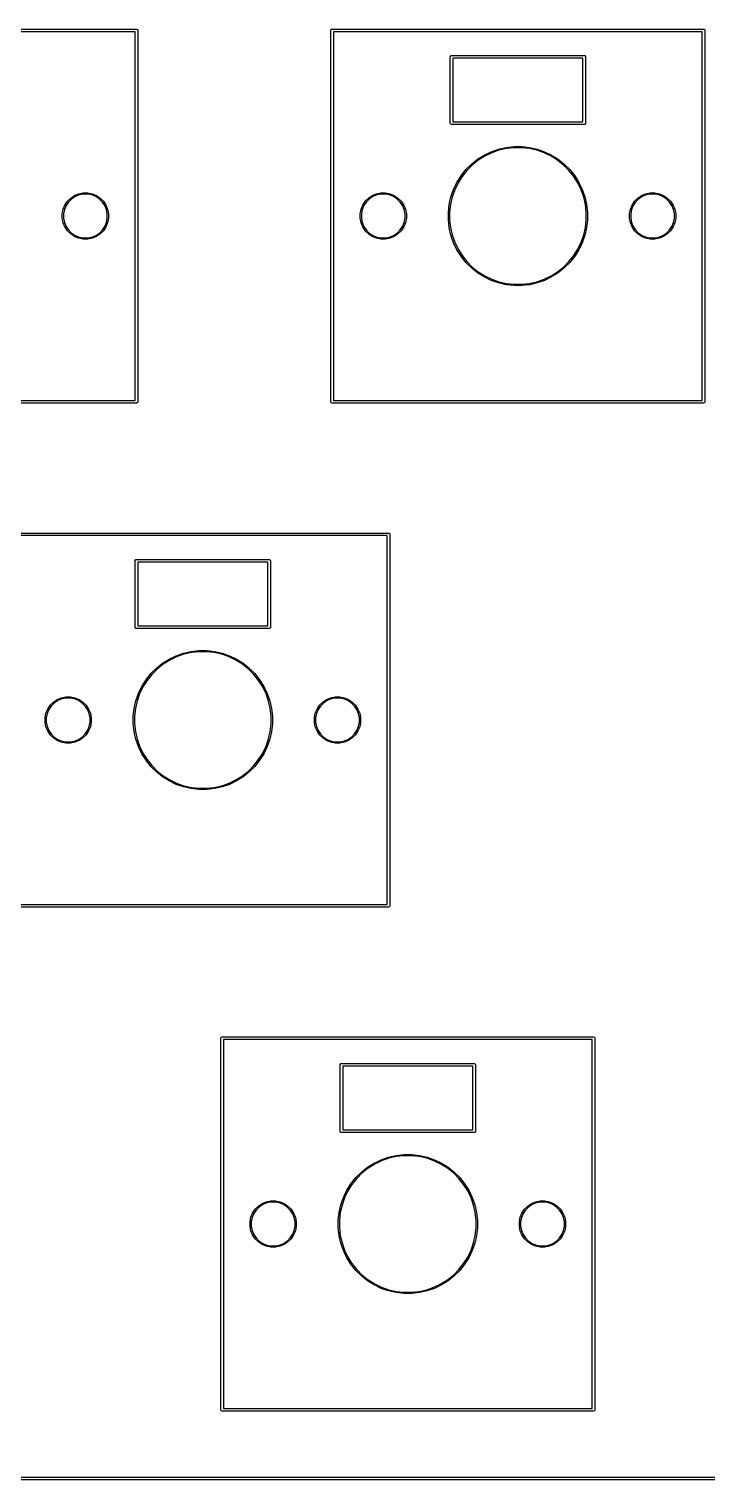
# Model space of a CAD drawing. Extents: x -11 to 295, y -114 to 10.
# Drawn here: x 226.2 to 251.8, y -85.6 to -30.9 of the extents above; entities that cross this region are included whole.
import ezdxf

# ---------------------------------------------------------------- set-up
doc = ezdxf.new("R2010")
doc.units = 0
doc.layers.add('BLACK', color=7, linetype='CONTINUOUS')

msp = doc.modelspace()

# ---------------------------------------------------------------- linework, layer by layer
at = {"layer": 'BLACK', "linetype": 'CONTINUOUS'}
for p, q in [((216.25, -30.95), (230.25, -30.95)), ((230.2, -31.05), (216.3, -31.05)), ((230.2, -44.95), (230.2, -31.05)), ((230.25, -30.95), (230.269134, -30.953806)), ((230.269134, -30.953806), (230.296194, -30.980866)), ((230.296194, -30.980866), (230.3, -31)), ((230.3, -31), (230.3, -45)), ((237.575, -31), (237.578806, -30.980866)), ((237.575, -45), (237.575, -31)), ((237.578806, -30.980866), (237.605866, -30.953806)), ((237.605866, -30.953806), (237.625, -30.95)), ((237.625, -30.95), (251.625, -30.95)), ((237.675, -31.05), (237.675, -44.95)), ((251.575, -31.05), (237.675, -31.05)), ((251.575, -44.95), (251.575, -31.05)), ((251.625, -30.95), (251.644134, -30.953806)), ((251.644134, -30.953806), (251.671194, -30.980866)), ((251.671194, -30.980866), (251.675, -31)), ((251.675, -31), (251.675, -45)), ((242.075, -32), (242.078806, -31.980866)), ((242.075, -34.5), (242.075, -32)), ((242.078806, -31.980866), (242.105866, -31.953806)), ((242.105866, -31.953806), (242.125, -31.95)), ((242.125, -31.95), (247.125, -31.95)), ((242.175, -32.05), (242.175, -34.45)), ((247.075, -32.05), (242.175, -32.05)), ((247.075, -34.45), (247.075, -32.05)), ((247.125, -31.95), (247.144134, -31.953806)), ((247.144134, -31.953806), (247.171194, -31.980866)), ((247.171194, -31.980866), (247.175, -32)), ((247.175, -32), (247.175, -34.5)), ((242.175, -34.45), (247.075, -34.45)), ((242.078806, -34.519134), (242.075, -34.5)), ((242.105866, -34.546194), (242.078806, -34.519134)), ((242.125, -34.55), (242.105866, -34.546194)), ((247.125, -34.55), (242.125, -34.55)), ((247.144134, -34.546194), (247.125, -34.55)), ((247.171194, -34.519134), (247.144134, -34.546194)), ((247.175, -34.5), (247.171194, -34.519134)), ((243.620456, -35.574816), (243.898307, -35.477592)), ((243.911025, -35.521739), (243.638038, -35.617262)), ((243.898307, -35.477592), (244.185296, -35.412089)), ((244.192992, -35.457382), (243.911025, -35.521739)), ((244.185296, -35.412089), (244.477815, -35.37913)), ((244.480391, -35.425), (244.192992, -35.457382)), ((244.477815, -35.37913), (244.772185, -35.37913)), ((244.769609, -35.425), (244.480391, -35.425)), ((245.057008, -35.457382), (244.769609, -35.425)), ((244.772185, -35.37913), (245.064704, -35.412089)), ((245.338975, -35.521739), (245.057008, -35.457382)), ((245.064704, -35.412089), (245.351693, -35.477592)), ((245.611962, -35.617262), (245.338975, -35.521739)), ((245.351693, -35.477592), (245.629544, -35.574816)), ((242.667689, -36.25084), (242.87584, -36.042689)), ((242.906454, -36.076946), (242.701946, -36.281454)), ((242.87584, -36.042689), (243.105988, -35.859153)), ((243.132574, -35.896622), (242.906454, -36.076946)), ((243.105988, -35.859153), (243.355238, -35.702539)), ((243.377461, -35.742749), (243.132574, -35.896622)), ((243.355238, -35.702539), (243.620456, -35.574816)), ((243.638038, -35.617262), (243.377461, -35.742749)), ((245.872539, -35.742749), (245.611962, -35.617262)), ((245.629544, -35.574816), (245.894762, -35.702539)), ((246.117426, -35.896622), (245.872539, -35.742749)), ((245.894762, -35.702539), (246.144012, -35.859153)), ((246.343546, -36.076946), (246.117426, -35.896622)), ((246.144012, -35.859153), (246.37416, -36.042689)), ((246.548054, -36.281454), (246.343546, -36.076946)), ((246.37416, -36.042689), (246.582311, -36.25084)), ((242.327539, -36.730238), (242.484153, -36.480988)), ((242.521622, -36.507574), (242.367749, -36.752461)), ((242.484153, -36.480988), (242.667689, -36.25084)), ((242.701946, -36.281454), (242.521622, -36.507574)), ((246.728378, -36.507574), (246.548054, -36.281454)), ((246.582311, -36.25084), (246.765847, -36.480988)), ((246.882251, -36.752461), (246.728378, -36.507574)), ((246.765847, -36.480988), (246.922461, -36.730238)), ((227.912528, -37.228319), (228.071001, -37.162677)), ((228.071001, -37.162677), (228.239235, -37.129213)), ((228.243745, -37.175), (228.084356, -37.206704)), ((228.239235, -37.129213), (228.410765, -37.129213)), ((228.406255, -37.175), (228.243745, -37.175)), ((228.565644, -37.206704), (228.406255, -37.175)), ((228.410765, -37.129213), (228.578999, -37.162677)), ((228.578999, -37.162677), (228.737472, -37.228319)), ((239.137528, -37.228319), (239.296001, -37.162677)), ((239.296001, -37.162677), (239.464235, -37.129213)), ((239.468745, -37.175), (239.309356, -37.206704)), ((239.464235, -37.129213), (239.635765, -37.129213)), ((239.631255, -37.175), (239.468745, -37.175)), ((239.790644, -37.206704), (239.631255, -37.175)), ((239.635765, -37.129213), (239.803999, -37.162677)), ((239.803999, -37.162677), (239.962472, -37.228319)), ((242.102592, -37.273307), (242.199816, -36.995456)), ((242.242262, -37.013038), (242.146739, -37.286025)), ((242.199816, -36.995456), (242.327539, -36.730238)), ((242.367749, -36.752461), (242.242262, -37.013038)), ((247.007738, -37.013038), (246.882251, -36.752461)), ((246.922461, -36.730238), (247.050184, -36.995456)), ((247.103261, -37.286025), (247.007738, -37.013038)), ((247.050184, -36.995456), (247.147408, -37.273307)), ((249.287528, -37.228319), (249.446001, -37.162677)), ((249.446001, -37.162677), (249.614235, -37.129213)), ((249.618745, -37.175), (249.459356, -37.206704)), ((249.614235, -37.129213), (249.785765, -37.129213)), ((249.781255, -37.175), (249.618745, -37.175)), ((249.940644, -37.206704), (249.781255, -37.175)), ((249.785765, -37.129213), (249.953999, -37.162677)), ((249.953999, -37.162677), (250.112472, -37.228319)), ((227.487677, -37.746001), (227.553319, -37.587528)), ((227.593894, -37.609216), (227.531704, -37.759356)), ((227.553319, -37.587528), (227.648616, -37.444906)), ((227.684181, -37.474093), (227.593894, -37.609216)), ((227.648616, -37.444906), (227.769906, -37.323616)), ((227.799093, -37.359181), (227.684181, -37.474093)), ((227.769906, -37.323616), (227.912528, -37.228319)), ((227.934216, -37.268894), (227.799093, -37.359181)), ((228.084356, -37.206704), (227.934216, -37.268894)), ((228.715784, -37.268894), (228.565644, -37.206704)), ((228.850907, -37.359181), (228.715784, -37.268894)), ((228.737472, -37.228319), (228.880094, -37.323616)), ((228.965819, -37.474093), (228.850907, -37.359181)), ((228.880094, -37.323616), (229.001384, -37.444906)), ((229.056106, -37.609216), (228.965819, -37.474093)), ((229.001384, -37.444906), (229.096681, -37.587528)), ((229.118296, -37.759356), (229.056106, -37.609216)), ((229.096681, -37.587528), (229.162323, -37.746001)), ((238.712677, -37.746001), (238.778319, -37.587528)), ((238.818894, -37.609216), (238.756704, -37.759356)), ((238.778319, -37.587528), (238.873616, -37.444906)), ((238.909181, -37.474093), (238.818894, -37.609216)), ((238.873616, -37.444906), (238.994906, -37.323616)), ((239.024093, -37.359181), (238.909181, -37.474093)), ((238.994906, -37.323616), (239.137528, -37.228319)), ((239.159216, -37.268894), (239.024093, -37.359181)), ((239.309356, -37.206704), (239.159216, -37.268894)), ((239.940784, -37.268894), (239.790644, -37.206704)), ((240.075907, -37.359181), (239.940784, -37.268894)), ((239.962472, -37.228319), (240.105094, -37.323616)), ((240.190819, -37.474093), (240.075907, -37.359181)), ((240.105094, -37.323616), (240.226384, -37.444906)), ((240.281106, -37.609216), (240.190819, -37.474093)), ((240.226384, -37.444906), (240.321681, -37.587528)), ((240.343296, -37.759356), (240.281106, -37.609216)), ((240.321681, -37.587528), (240.387323, -37.746001)), ((242.00413, -37.852815), (242.037089, -37.560296)), ((242.037089, -37.560296), (242.102592, -37.273307)), ((242.082382, -37.567992), (242.05, -37.855391)), ((242.146739, -37.286025), (242.082382, -37.567992)), ((247.167618, -37.567992), (247.103261, -37.286025)), ((247.147408, -37.273307), (247.212911, -37.560296)), ((247.2, -37.855391), (247.167618, -37.567992)), ((247.212911, -37.560296), (247.24587, -37.852815)), ((248.862677, -37.746001), (248.928319, -37.587528)), ((248.968894, -37.609216), (248.906704, -37.759356)), ((248.928319, -37.587528), (249.023616, -37.444906)), ((249.059181, -37.474093), (248.968894, -37.609216)), ((249.023616, -37.444906), (249.144906, -37.323616)), ((249.174093, -37.359181), (249.059181, -37.474093)), ((249.144906, -37.323616), (249.287528, -37.228319)), ((249.309216, -37.268894), (249.174093, -37.359181)), ((249.459356, -37.206704), (249.309216, -37.268894)), ((250.090784, -37.268894), (249.940644, -37.206704)), ((250.225907, -37.359181), (250.090784, -37.268894)), ((250.112472, -37.228319), (250.255094, -37.323616)), ((250.340819, -37.474093), (250.225907, -37.359181)), ((250.255094, -37.323616), (250.376384, -37.444906)), ((250.431106, -37.609216), (250.340819, -37.474093)), ((250.376384, -37.444906), (250.471681, -37.587528)), ((250.493296, -37.759356), (250.431106, -37.609216)), ((250.471681, -37.587528), (250.537323, -37.746001)), ((227.454213, -37.914235), (227.487677, -37.746001)), ((227.454213, -37.918745), (227.454213, -37.914235)), ((227.454213, -38.085765), (227.454213, -37.918745)), ((227.487677, -38.253999), (227.454213, -38.085765)), ((227.553319, -38.412472), (227.487677, -38.253999)), ((227.531704, -37.759356), (227.5, -37.918745)), ((227.5, -37.918745), (227.5, -38.081255)), ((227.5, -38.081255), (227.531704, -38.240644)), ((227.531704, -38.240644), (227.593894, -38.390784)), ((229.056106, -38.390784), (229.118296, -38.240644)), ((229.162323, -38.253999), (229.096681, -38.412472)), ((229.15, -37.918745), (229.118296, -37.759356)), ((229.118296, -38.240644), (229.15, -38.081255)), ((229.15, -38.081255), (229.15, -37.918745)), ((229.162323, -37.746001), (229.195787, -37.914235)), ((229.195787, -38.085765), (229.162323, -38.253999)), ((229.195787, -37.914235), (229.195787, -38.085765)), ((238.679213, -37.914235), (238.712677, -37.746001)), ((238.679213, -37.918745), (238.679213, -37.914235)), ((238.679213, -38.085765), (238.679213, -37.918745)), ((238.712677, -38.253999), (238.679213, -38.085765)), ((238.778319, -38.412472), (238.712677, -38.253999)), ((238.756704, -37.759356), (238.725, -37.918745)), ((238.725, -37.918745), (238.725, -38.081255)), ((238.725, -38.081255), (238.756704, -38.240644)), ((238.756704, -38.240644), (238.818894, -38.390784)), ((240.281106, -38.390784), (240.343296, -38.240644)), ((240.387323, -38.253999), (240.321681, -38.412472)), ((240.375, -37.918745), (240.343296, -37.759356)), ((240.343296, -38.240644), (240.375, -38.081255)), ((240.375, -38.081255), (240.375, -37.918745)), ((240.387323, -37.746001), (240.420787, -37.914235)), ((240.420787, -38.085765), (240.387323, -38.253999)), ((240.420787, -37.914235), (240.420787, -38.085765)), ((242.00413, -37.855391), (242.00413, -37.852815)), ((242.00413, -38.147185), (242.00413, -37.855391)), ((242.037089, -38.439704), (242.00413, -38.147185)), ((242.05, -37.855391), (242.05, -38.144609)), ((242.05, -38.144609), (242.082382, -38.432008)), ((247.167618, -38.432008), (247.2, -38.144609)), ((247.2, -38.144609), (247.2, -37.855391)), ((247.24587, -38.147185), (247.212911, -38.439704)), ((247.24587, -37.852815), (247.24587, -38.147185)), ((248.829213, -37.914235), (248.862677, -37.746001)), ((248.829213, -37.918745), (248.829213, -37.914235)), ((248.829213, -38.085765), (248.829213, -37.918745)), ((248.862677, -38.253999), (248.829213, -38.085765)), ((248.928319, -38.412472), (248.862677, -38.253999)), ((248.906704, -37.759356), (248.875, -37.918745)), ((248.875, -37.918745), (248.875, -38.081255)), ((248.875, -38.081255), (248.906704, -38.240644)), ((248.906704, -38.240644), (248.968894, -38.390784)), ((250.431106, -38.390784), (250.493296, -38.240644)), ((250.537323, -38.253999), (250.471681, -38.412472)), ((250.525, -37.918745), (250.493296, -37.759356)), ((250.493296, -38.240644), (250.525, -38.081255)), ((250.525, -38.081255), (250.525, -37.918745)), ((250.537323, -37.746001), (250.570787, -37.914235)), ((250.570787, -38.085765), (250.537323, -38.253999)), ((250.570787, -37.914235), (250.570787, -38.085765)), ((227.648616, -38.555094), (227.553319, -38.412472)), ((227.593894, -38.390784), (227.684181, -38.525907)), ((227.769906, -38.676384), (227.648616, -38.555094)), ((227.684181, -38.525907), (227.799093, -38.640819)), ((227.912528, -38.771681), (227.769906, -38.676384)), ((227.799093, -38.640819), (227.934216, -38.731106)), ((228.071001, -38.837323), (227.912528, -38.771681)), ((227.934216, -38.731106), (228.084356, -38.793296)), ((228.084356, -38.793296), (228.243745, -38.825)), ((228.243745, -38.825), (228.406255, -38.825)), ((228.406255, -38.825), (228.565644, -38.793296)), ((228.565644, -38.793296), (228.715784, -38.731106)), ((228.737472, -38.771681), (228.578999, -38.837323)), ((228.715784, -38.731106), (228.850907, -38.640819)), ((228.880094, -38.676384), (228.737472, -38.771681)), ((228.850907, -38.640819), (228.965819, -38.525907)), ((229.001384, -38.555094), (228.880094, -38.676384)), ((228.965819, -38.525907), (229.056106, -38.390784)), ((229.096681, -38.412472), (229.001384, -38.555094)), ((238.873616, -38.555094), (238.778319, -38.412472)), ((238.818894, -38.390784), (238.909181, -38.525907)), ((238.994906, -38.676384), (238.873616, -38.555094)), ((238.909181, -38.525907), (239.024093, -38.640819)), ((239.137528, -38.771681), (238.994906, -38.676384)), ((239.024093, -38.640819), (239.159216, -38.731106)), ((239.296001, -38.837323), (239.137528, -38.771681)), ((239.159216, -38.731106), (239.309356, -38.793296)), ((239.309356, -38.793296), (239.468745, -38.825)), ((239.468745, -38.825), (239.631255, -38.825)), ((239.631255, -38.825), (239.790644, -38.793296)), ((239.790644, -38.793296), (239.940784, -38.731106)), ((239.962472, -38.771681), (239.803999, -38.837323)), ((239.940784, -38.731106), (240.075907, -38.640819)), ((240.105094, -38.676384), (239.962472, -38.771681)), ((240.075907, -38.640819), (240.190819, -38.525907)), ((240.226384, -38.555094), (240.105094, -38.676384)), ((240.190819, -38.525907), (240.281106, -38.390784)), ((240.321681, -38.412472), (240.226384, -38.555094)), ((242.102592, -38.726693), (242.037089, -38.439704)), ((242.082382, -38.432008), (242.146739, -38.713975)), ((242.199816, -39.004544), (242.102592, -38.726693)), ((242.146739, -38.713975), (242.242262, -38.986962)), ((247.007738, -38.986962), (247.103261, -38.713975)), ((247.147408, -38.726693), (247.050184, -39.004544)), ((247.103261, -38.713975), (247.167618, -38.432008)), ((247.212911, -38.439704), (247.147408, -38.726693)), ((249.023616, -38.555094), (248.928319, -38.412472)), ((248.968894, -38.390784), (249.059181, -38.525907)), ((249.144906, -38.676384), (249.023616, -38.555094)), ((249.059181, -38.525907), (249.174093, -38.640819)), ((249.287528, -38.771681), (249.144906, -38.676384)), ((249.174093, -38.640819), (249.309216, -38.731106)), ((249.446001, -38.837323), (249.287528, -38.771681)), ((249.309216, -38.731106), (249.459356, -38.793296)), ((249.459356, -38.793296), (249.618745, -38.825)), ((249.618745, -38.825), (249.781255, -38.825)), ((249.781255, -38.825), (249.940644, -38.793296)), ((249.940644, -38.793296), (250.090784, -38.731106)), ((250.112472, -38.771681), (249.953999, -38.837323)), ((250.090784, -38.731106), (250.225907, -38.640819)), ((250.255094, -38.676384), (250.112472, -38.771681)), ((250.225907, -38.640819), (250.340819, -38.525907)), ((250.376384, -38.555094), (250.255094, -38.676384)), ((250.340819, -38.525907), (250.431106, -38.390784)), ((250.471681, -38.412472), (250.376384, -38.555094)), ((228.239235, -38.870787), (228.071001, -38.837323)), ((228.410765, -38.870787), (228.239235, -38.870787)), ((228.578999, -38.837323), (228.410765, -38.870787)), ((239.464235, -38.870787), (239.296001, -38.837323)), ((239.635765, -38.870787), (239.464235, -38.870787)), ((239.803999, -38.837323), (239.635765, -38.870787)), ((242.327539, -39.269762), (242.199816, -39.004544)), ((242.242262, -38.986962), (242.367749, -39.247539)), ((242.484153, -39.519012), (242.327539, -39.269762)), ((242.367749, -39.247539), (242.521622, -39.492426)), ((246.728378, -39.492426), (246.882251, -39.247539)), ((246.922461, -39.269762), (246.765847, -39.519012)), ((246.882251, -39.247539), (247.007738, -38.986962)), ((247.050184, -39.004544), (246.922461, -39.269762)), ((249.614235, -38.870787), (249.446001, -38.837323)), ((249.785765, -38.870787), (249.614235, -38.870787)), ((249.953999, -38.837323), (249.785765, -38.870787)), ((242.667689, -39.74916), (242.484153, -39.519012)), ((242.521622, -39.492426), (242.701946, -39.718546)), ((242.87584, -39.957311), (242.667689, -39.74916)), ((242.701946, -39.718546), (242.906454, -39.923054)), ((242.906454, -39.923054), (243.132574, -40.103378)), ((246.117426, -40.103378), (246.343546, -39.923054)), ((246.343546, -39.923054), (246.548054, -39.718546)), ((246.582311, -39.74916), (246.37416, -39.957311)), ((246.548054, -39.718546), (246.728378, -39.492426)), ((246.765847, -39.519012), (246.582311, -39.74916)), ((243.105988, -40.140847), (242.87584, -39.957311)), ((243.355238, -40.297461), (243.105988, -40.140847)), ((243.132574, -40.103378), (243.377461, -40.257251)), ((243.620456, -40.425184), (243.355238, -40.297461)), ((243.377461, -40.257251), (243.638038, -40.382738)), ((243.898307, -40.522408), (243.620456, -40.425184)), ((243.638038, -40.382738), (243.911025, -40.478261)), ((245.338975, -40.478261), (245.611962, -40.382738)), ((245.629544, -40.425184), (245.351693, -40.522408)), ((245.611962, -40.382738), (245.872539, -40.257251)), ((245.894762, -40.297461), (245.629544, -40.425184)), ((245.872539, -40.257251), (246.117426, -40.103378)), ((246.144012, -40.140847), (245.894762, -40.297461)), ((246.37416, -39.957311), (246.144012, -40.140847)), ((244.185296, -40.587911), (243.898307, -40.522408)), ((243.911025, -40.478261), (244.192992, -40.542618)), ((244.477815, -40.62087), (244.185296, -40.587911)), ((244.192992, -40.542618), (244.480391, -40.575)), ((244.772185, -40.62087), (244.477815, -40.62087)), ((244.480391, -40.575), (244.769609, -40.575)), ((244.769609, -40.575), (245.057008, -40.542618)), ((245.064704, -40.587911), (244.772185, -40.62087)), ((245.057008, -40.542618), (245.338975, -40.478261)), ((245.351693, -40.522408), (245.064704, -40.587911)), ((230.25, -45.05), (216.25, -45.05)), ((216.3, -44.95), (230.2, -44.95)), ((230.269134, -45.046194), (230.25, -45.05)), ((230.296194, -45.019134), (230.269134, -45.046194)), ((230.3, -45), (230.296194, -45.019134)), ((237.578806, -45.019134), (237.575, -45)), ((237.605866, -45.046194), (237.578806, -45.019134)), ((237.625, -45.05), (237.605866, -45.046194)), ((251.625, -45.05), (237.625, -45.05)), ((237.675, -44.95), (251.575, -44.95)), ((251.644134, -45.046194), (251.625, -45.05)), ((251.671194, -45.019134), (251.644134, -45.046194)), ((251.675, -45), (251.671194, -45.019134)), ((225.75, -49.95), (239.75, -49.95)), ((239.7, -50.05), (225.8, -50.05)), ((239.7, -63.95), (239.7, -50.05)), ((239.75, -49.95), (239.769134, -49.953806)), ((239.769134, -49.953806), (239.796194, -49.980866)), ((239.796194, -49.980866), (239.8, -50)), ((239.8, -50), (239.8, -64)), ((230.2, -51), (230.203806, -50.980866)), ((230.2, -53.5), (230.2, -51)), ((230.203806, -50.980866), (230.230866, -50.953806)), ((230.230866, -50.953806), (230.25, -50.95)), ((230.25, -50.95), (235.25, -50.95)), ((230.3, -51.05), (230.3, -53.45)), ((235.2, -51.05), (230.3, -51.05)), ((235.2, -53.45), (235.2, -51.05)), ((235.25, -50.95), (235.269134, -50.953806)), ((235.269134, -50.953806), (235.296194, -50.980866)), ((235.296194, -50.980866), (235.3, -51)), ((235.3, -51), (235.3, -53.5)), ((230.203806, -53.519134), (230.2, -53.5)), ((230.230866, -53.546194), (230.203806, -53.519134)), ((230.25, -53.55), (230.230866, -53.546194)), ((235.25, -53.55), (230.25, -53.55)), ((230.3, -53.45), (235.2, -53.45)), ((235.269134, -53.546194), (235.25, -53.55)), ((235.296194, -53.519134), (235.269134, -53.546194)), ((235.3, -53.5), (235.296194, -53.519134)), ((231.480238, -54.702539), (231.745456, -54.574816)), ((231.763038, -54.617262), (231.502461, -54.742749)), ((231.745456, -54.574816), (232.023307, -54.477592)), ((232.036025, -54.521739), (231.763038, -54.617262)), ((232.023307, -54.477592), (232.310296, -54.412089)), ((232.317992, -54.457382), (232.036025, -54.521739)), ((232.310296, -54.412089), (232.602815, -54.37913)), ((232.605391, -54.425), (232.317992, -54.457382)), ((232.602815, -54.37913), (232.897185, -54.37913)), ((232.894609, -54.425), (232.605391, -54.425)), ((233.182008, -54.457382), (232.894609, -54.425)), ((232.897185, -54.37913), (233.189704, -54.412089)), ((233.463975, -54.521739), (233.182008, -54.457382)), ((233.189704, -54.412089), (233.476693, -54.477592)), ((233.736962, -54.617262), (233.463975, -54.521739)), ((233.476693, -54.477592), (233.754544, -54.574816)), ((233.997539, -54.742749), (233.736962, -54.617262)), ((233.754544, -54.574816), (234.019762, -54.702539)), ((230.792689, -55.25084), (231.00084, -55.042689)), ((231.031454, -55.076946), (230.826946, -55.281454)), ((231.00084, -55.042689), (231.230988, -54.859153)), ((231.257574, -54.896622), (231.031454, -55.076946)), ((231.230988, -54.859153), (231.480238, -54.702539)), ((231.502461, -54.742749), (231.257574, -54.896622)), ((234.242426, -54.896622), (233.997539, -54.742749)), ((234.019762, -54.702539), (234.269012, -54.859153)), ((234.468546, -55.076946), (234.242426, -54.896622)), ((234.269012, -54.859153), (234.49916, -55.042689)), ((234.673054, -55.281454), (234.468546, -55.076946)), ((234.49916, -55.042689), (234.707311, -55.25084)), ((230.324816, -55.995456), (230.452539, -55.730238)), ((230.492749, -55.752461), (230.367262, -56.013038)), ((230.452539, -55.730238), (230.609153, -55.480988)), ((230.646622, -55.507574), (230.492749, -55.752461)), ((230.609153, -55.480988), (230.792689, -55.25084)), ((230.826946, -55.281454), (230.646622, -55.507574)), ((234.853378, -55.507574), (234.673054, -55.281454)), ((234.707311, -55.25084), (234.890847, -55.480988)), ((235.007251, -55.752461), (234.853378, -55.507574)), ((234.890847, -55.480988), (235.047461, -55.730238)), ((235.132738, -56.013038), (235.007251, -55.752461)), ((235.047461, -55.730238), (235.175184, -55.995456)), ((226.998616, -56.444906), (227.119906, -56.323616)), ((227.119906, -56.323616), (227.262528, -56.228319)), ((227.284216, -56.268894), (227.149093, -56.359181)), ((227.262528, -56.228319), (227.421001, -56.162677)), ((227.434356, -56.206704), (227.284216, -56.268894)), ((227.421001, -56.162677), (227.589235, -56.129213)), ((227.593745, -56.175), (227.434356, -56.206704)), ((227.589235, -56.129213), (227.760765, -56.129213)), ((227.756255, -56.175), (227.593745, -56.175)), ((227.915644, -56.206704), (227.756255, -56.175)), ((227.760765, -56.129213), (227.928999, -56.162677)), ((228.065784, -56.268894), (227.915644, -56.206704)), ((227.928999, -56.162677), (228.087472, -56.228319)), ((228.200907, -56.359181), (228.065784, -56.268894)), ((228.087472, -56.228319), (228.230094, -56.323616)), ((228.230094, -56.323616), (228.351384, -56.444906)), ((230.162089, -56.560296), (230.227592, -56.273307)), ((230.271739, -56.286025), (230.207382, -56.567992)), ((230.227592, -56.273307), (230.324816, -55.995456)), ((230.367262, -56.013038), (230.271739, -56.286025)), ((235.228261, -56.286025), (235.132738, -56.013038)), ((235.175184, -55.995456), (235.272408, -56.273307)), ((235.292618, -56.567992), (235.228261, -56.286025)), ((235.272408, -56.273307), (235.337911, -56.560296)), ((237.148616, -56.444906), (237.269906, -56.323616)), ((237.269906, -56.323616), (237.412528, -56.228319)), ((237.434216, -56.268894), (237.299093, -56.359181)), ((237.412528, -56.228319), (237.571001, -56.162677)), ((237.584356, -56.206704), (237.434216, -56.268894)), ((237.571001, -56.162677), (237.739235, -56.129213)), ((237.743745, -56.175), (237.584356, -56.206704)), ((237.739235, -56.129213), (237.910765, -56.129213)), ((237.906255, -56.175), (237.743745, -56.175)), ((238.065644, -56.206704), (237.906255, -56.175)), ((237.910765, -56.129213), (238.078999, -56.162677)), ((238.215784, -56.268894), (238.065644, -56.206704)), ((238.078999, -56.162677), (238.237472, -56.228319)), ((238.350907, -56.359181), (238.215784, -56.268894)), ((238.237472, -56.228319), (238.380094, -56.323616)), ((238.380094, -56.323616), (238.501384, -56.444906)), ((226.804213, -56.914235), (226.837677, -56.746001)), ((226.837677, -56.746001), (226.903319, -56.587528)), ((226.881704, -56.759356), (226.85, -56.918745)), ((226.943894, -56.609216), (226.881704, -56.759356)), ((226.903319, -56.587528), (226.998616, -56.444906)), ((227.034181, -56.474093), (226.943894, -56.609216)), ((227.149093, -56.359181), (227.034181, -56.474093)), ((228.315819, -56.474093), (228.200907, -56.359181)), ((228.406106, -56.609216), (228.315819, -56.474093)), ((228.351384, -56.444906), (228.446681, -56.587528)), ((228.468296, -56.759356), (228.406106, -56.609216)), ((228.446681, -56.587528), (228.512323, -56.746001)), ((228.5, -56.918745), (228.468296, -56.759356)), ((228.512323, -56.746001), (228.545787, -56.914235)), ((230.12913, -56.852815), (230.162089, -56.560296)), ((230.12913, -56.855391), (230.12913, -56.852815)), ((230.12913, -57.147185), (230.12913, -56.855391)), ((230.207382, -56.567992), (230.175, -56.855391)), ((230.175, -56.855391), (230.175, -57.144609)), ((235.325, -56.855391), (235.292618, -56.567992)), ((235.325, -57.144609), (235.325, -56.855391)), ((235.337911, -56.560296), (235.37087, -56.852815)), ((235.37087, -56.852815), (235.37087, -57.147185)), ((236.954213, -56.914235), (236.987677, -56.746001)), ((236.987677, -56.746001), (237.053319, -56.587528)), ((237.031704, -56.759356), (237, -56.918745)), ((237.093894, -56.609216), (237.031704, -56.759356)), ((237.053319, -56.587528), (237.148616, -56.444906)), ((237.184181, -56.474093), (237.093894, -56.609216)), ((237.299093, -56.359181), (237.184181, -56.474093)), ((238.465819, -56.474093), (238.350907, -56.359181)), ((238.556106, -56.609216), (238.465819, -56.474093)), ((238.501384, -56.444906), (238.596681, -56.587528)), ((238.618296, -56.759356), (238.556106, -56.609216)), ((238.596681, -56.587528), (238.662323, -56.746001)), ((238.65, -56.918745), (238.618296, -56.759356)), ((238.662323, -56.746001), (238.695787, -56.914235)), ((226.804213, -56.918745), (226.804213, -56.914235)), ((226.804213, -57.085765), (226.804213, -56.918745)), ((226.837677, -57.253999), (226.804213, -57.085765)), ((226.903319, -57.412472), (226.837677, -57.253999)), ((226.85, -56.918745), (226.85, -57.081255)), ((226.85, -57.081255), (226.881704, -57.240644)), ((226.881704, -57.240644), (226.943894, -57.390784)), ((226.998616, -57.555094), (226.903319, -57.412472)), ((226.943894, -57.390784), (227.034181, -57.525907)), ((228.315819, -57.525907), (228.406106, -57.390784)), ((228.446681, -57.412472), (228.351384, -57.555094)), ((228.406106, -57.390784), (228.468296, -57.240644)), ((228.512323, -57.253999), (228.446681, -57.412472)), ((228.468296, -57.240644), (228.5, -57.081255)), ((228.5, -57.081255), (228.5, -56.918745)), ((228.545787, -57.085765), (228.512323, -57.253999)), ((228.545787, -56.914235), (228.545787, -57.085765)), ((230.162089, -57.439704), (230.12913, -57.147185)), ((230.175, -57.144609), (230.207382, -57.432008)), ((230.207382, -57.432008), (230.271739, -57.713975)), ((235.228261, -57.713975), (235.292618, -57.432008)), ((235.292618, -57.432008), (235.325, -57.144609)), ((235.37087, -57.147185), (235.337911, -57.439704)), ((236.954213, -56.918745), (236.954213, -56.914235)), ((236.954213, -57.085765), (236.954213, -56.918745)), ((236.987677, -57.253999), (236.954213, -57.085765)), ((237.053319, -57.412472), (236.987677, -57.253999)), ((237, -56.918745), (237, -57.081255)), ((237, -57.081255), (237.031704, -57.240644)), ((237.031704, -57.240644), (237.093894, -57.390784)), ((237.148616, -57.555094), (237.053319, -57.412472)), ((237.093894, -57.390784), (237.184181, -57.525907)), ((238.465819, -57.525907), (238.556106, -57.390784)), ((238.596681, -57.412472), (238.501384, -57.555094)), ((238.556106, -57.390784), (238.618296, -57.240644)), ((238.662323, -57.253999), (238.596681, -57.412472)), ((238.618296, -57.240644), (238.65, -57.081255)), ((238.65, -57.081255), (238.65, -56.918745)), ((238.695787, -57.085765), (238.662323, -57.253999)), ((238.695787, -56.914235), (238.695787, -57.085765)), ((227.119906, -57.676384), (226.998616, -57.555094)), ((227.034181, -57.525907), (227.149093, -57.640819)), ((227.262528, -57.771681), (227.119906, -57.676384)), ((227.149093, -57.640819), (227.284216, -57.731106)), ((227.421001, -57.837323), (227.262528, -57.771681)), ((227.284216, -57.731106), (227.434356, -57.793296)), ((227.589235, -57.870787), (227.421001, -57.837323)), ((227.434356, -57.793296), (227.593745, -57.825)), ((227.760765, -57.870787), (227.589235, -57.870787)), ((227.593745, -57.825), (227.756255, -57.825)), ((227.756255, -57.825), (227.915644, -57.793296)), ((227.928999, -57.837323), (227.760765, -57.870787)), ((227.915644, -57.793296), (228.065784, -57.731106)), ((228.087472, -57.771681), (227.928999, -57.837323)), ((228.065784, -57.731106), (228.200907, -57.640819)), ((228.230094, -57.676384), (228.087472, -57.771681)), ((228.200907, -57.640819), (228.315819, -57.525907)), ((228.351384, -57.555094), (228.230094, -57.676384)), ((230.227592, -57.726693), (230.162089, -57.439704)), ((230.324816, -58.004544), (230.227592, -57.726693)), ((230.271739, -57.713975), (230.367262, -57.986962)), ((235.132738, -57.986962), (235.228261, -57.713975)), ((235.272408, -57.726693), (235.175184, -58.004544)), ((235.337911, -57.439704), (235.272408, -57.726693)), ((237.269906, -57.676384), (237.148616, -57.555094)), ((237.184181, -57.525907), (237.299093, -57.640819)), ((237.412528, -57.771681), (237.269906, -57.676384)), ((237.299093, -57.640819), (237.434216, -57.731106)), ((237.571001, -57.837323), (237.412528, -57.771681)), ((237.434216, -57.731106), (237.584356, -57.793296)), ((237.739235, -57.870787), (237.571001, -57.837323)), ((237.584356, -57.793296), (237.743745, -57.825)), ((237.910765, -57.870787), (237.739235, -57.870787)), ((237.743745, -57.825), (237.906255, -57.825)), ((237.906255, -57.825), (238.065644, -57.793296)), ((238.078999, -57.837323), (237.910765, -57.870787)), ((238.065644, -57.793296), (238.215784, -57.731106)), ((238.237472, -57.771681), (238.078999, -57.837323)), ((238.215784, -57.731106), (238.350907, -57.640819)), ((238.380094, -57.676384), (238.237472, -57.771681)), ((238.350907, -57.640819), (238.465819, -57.525907)), ((238.501384, -57.555094), (238.380094, -57.676384)), ((230.452539, -58.269762), (230.324816, -58.004544)), ((230.367262, -57.986962), (230.492749, -58.247539)), ((230.609153, -58.519012), (230.452539, -58.269762)), ((230.492749, -58.247539), (230.646622, -58.492426)), ((230.792689, -58.74916), (230.609153, -58.519012)), ((230.646622, -58.492426), (230.826946, -58.718546)), ((234.673054, -58.718546), (234.853378, -58.492426)), ((234.890847, -58.519012), (234.707311, -58.74916)), ((234.853378, -58.492426), (235.007251, -58.247539)), ((235.047461, -58.269762), (234.890847, -58.519012)), ((235.007251, -58.247539), (235.132738, -57.986962)), ((235.175184, -58.004544), (235.047461, -58.269762)), ((231.00084, -58.957311), (230.792689, -58.74916)), ((230.826946, -58.718546), (231.031454, -58.923054)), ((231.230988, -59.140847), (231.00084, -58.957311)), ((231.031454, -58.923054), (231.257574, -59.103378)), ((234.242426, -59.103378), (234.468546, -58.923054)), ((234.49916, -58.957311), (234.269012, -59.140847)), ((234.468546, -58.923054), (234.673054, -58.718546)), ((234.707311, -58.74916), (234.49916, -58.957311)), ((231.480238, -59.297461), (231.230988, -59.140847)), ((231.257574, -59.103378), (231.502461, -59.257251)), ((231.745456, -59.425184), (231.480238, -59.297461)), ((231.502461, -59.257251), (231.763038, -59.382738)), ((232.023307, -59.522408), (231.745456, -59.425184)), ((231.763038, -59.382738), (232.036025, -59.478261)), ((232.310296, -59.587911), (232.023307, -59.522408)), ((232.036025, -59.478261), (232.317992, -59.542618)), ((232.602815, -59.62087), (232.310296, -59.587911)), ((232.317992, -59.542618), (232.605391, -59.575)), ((232.897185, -59.62087), (232.602815, -59.62087)), ((232.605391, -59.575), (232.894609, -59.575)), ((232.894609, -59.575), (233.182008, -59.542618)), ((233.189704, -59.587911), (232.897185, -59.62087)), ((233.182008, -59.542618), (233.463975, -59.478261)), ((233.476693, -59.522408), (233.189704, -59.587911)), ((233.463975, -59.478261), (233.736962, -59.382738)), ((233.754544, -59.425184), (233.476693, -59.522408)), ((233.736962, -59.382738), (233.997539, -59.257251)), ((234.019762, -59.297461), (233.754544, -59.425184)), ((233.997539, -59.257251), (234.242426, -59.103378)), ((234.269012, -59.140847), (234.019762, -59.297461)), ((225.8, -63.95), (239.7, -63.95)), ((239.75, -64.05), (225.75, -64.05)), ((239.769134, -64.046194), (239.75, -64.05)), ((239.796194, -64.019134), (239.769134, -64.046194)), ((239.8, -64), (239.796194, -64.019134)), ((233.425, -69), (233.428806, -68.980866)), ((233.425, -83), (233.425, -69)), ((233.428806, -68.980866), (233.455866, -68.953806)), ((233.455866, -68.953806), (233.475, -68.95)), ((233.475, -68.95), (247.475, -68.95)), ((233.525, -69.05), (233.525, -82.95)), ((247.425, -69.05), (233.525, -69.05)), ((247.425, -82.95), (247.425, -69.05)), ((247.475, -68.95), (247.494134, -68.953806)), ((247.494134, -68.953806), (247.521194, -68.980866)), ((247.521194, -68.980866), (247.525, -69)), ((247.525, -69), (247.525, -83)), ((237.925, -70), (237.928806, -69.980866)), ((237.925, -72.5), (237.925, -70)), ((237.928806, -69.980866), (237.955866, -69.953806)), ((237.955866, -69.953806), (237.975, -69.95)), ((237.975, -69.95), (242.975, -69.95)), ((242.975, -69.95), (242.994134, -69.953806)), ((242.994134, -69.953806), (243.021194, -69.980866)), ((243.021194, -69.980866), (243.025, -70)), ((243.025, -70), (243.025, -72.5)), ((238.025, -70.05), (238.025, -72.45)), ((242.925, -70.05), (238.025, -70.05)), ((242.925, -72.45), (242.925, -70.05)), ((237.928806, -72.519134), (237.925, -72.5)), ((237.955866, -72.546194), (237.928806, -72.519134)), ((237.975, -72.55), (237.955866, -72.546194)), ((242.975, -72.55), (237.975, -72.55)), ((238.025, -72.45), (242.925, -72.45)), ((242.994134, -72.546194), (242.975, -72.55)), ((243.021194, -72.519134), (242.994134, -72.546194)), ((243.025, -72.5), (243.021194, -72.519134)), ((238.955988, -73.859153), (239.205238, -73.702539)), ((239.227461, -73.742749), (238.982574, -73.896622)), ((239.205238, -73.702539), (239.470456, -73.574816)), ((239.488038, -73.617262), (239.227461, -73.742749)), ((239.470456, -73.574816), (239.748307, -73.477592)), ((239.761025, -73.521739), (239.488038, -73.617262)), ((239.748307, -73.477592), (240.035296, -73.412089)), ((240.042992, -73.457382), (239.761025, -73.521739)), ((240.035296, -73.412089), (240.327815, -73.37913)), ((240.330391, -73.425), (240.042992, -73.457382)), ((240.327815, -73.37913), (240.622185, -73.37913)), ((240.619609, -73.425), (240.330391, -73.425)), ((240.907008, -73.457382), (240.619609, -73.425)), ((240.622185, -73.37913), (240.914704, -73.412089)), ((241.188975, -73.521739), (240.907008, -73.457382)), ((240.914704, -73.412089), (241.201693, -73.477592)), ((241.461962, -73.617262), (241.188975, -73.521739)), ((241.201693, -73.477592), (241.479544, -73.574816)), ((241.722539, -73.742749), (241.461962, -73.617262)), ((241.479544, -73.574816), (241.744762, -73.702539)), ((241.967426, -73.896622), (241.722539, -73.742749)), ((241.744762, -73.702539), (241.994012, -73.859153)), ((238.334153, -74.480988), (238.517689, -74.25084)), ((238.551946, -74.281454), (238.371622, -74.507574)), ((238.517689, -74.25084), (238.72584, -74.042689)), ((238.756454, -74.076946), (238.551946, -74.281454)), ((238.72584, -74.042689), (238.955988, -73.859153)), ((238.982574, -73.896622), (238.756454, -74.076946)), ((242.193546, -74.076946), (241.967426, -73.896622)), ((241.994012, -73.859153), (242.22416, -74.042689)), ((242.398054, -74.281454), (242.193546, -74.076946)), ((242.22416, -74.042689), (242.432311, -74.25084)), ((242.578378, -74.507574), (242.398054, -74.281454)), ((242.432311, -74.25084), (242.615847, -74.480988)), ((238.049816, -74.995456), (238.177539, -74.730238)), ((238.217749, -74.752461), (238.092262, -75.013038)), ((238.177539, -74.730238), (238.334153, -74.480988)), ((238.371622, -74.507574), (238.217749, -74.752461)), ((242.732251, -74.752461), (242.578378, -74.507574)), ((242.615847, -74.480988), (242.772461, -74.730238)), ((242.857738, -75.013038), (242.732251, -74.752461)), ((242.772461, -74.730238), (242.900184, -74.995456)), ((234.628319, -75.587528), (234.723616, -75.444906)), ((234.759181, -75.474093), (234.668894, -75.609216)), ((234.723616, -75.444906), (234.844906, -75.323616)), ((234.874093, -75.359181), (234.759181, -75.474093)), ((234.844906, -75.323616), (234.987528, -75.228319)), ((235.009216, -75.268894), (234.874093, -75.359181)), ((234.987528, -75.228319), (235.146001, -75.162677)), ((235.159356, -75.206704), (235.009216, -75.268894)), ((235.146001, -75.162677), (235.314235, -75.129213)), ((235.318745, -75.175), (235.159356, -75.206704)), ((235.314235, -75.129213), (235.485765, -75.129213)), ((235.481255, -75.175), (235.318745, -75.175)), ((235.640644, -75.206704), (235.481255, -75.175)), ((235.485765, -75.129213), (235.653999, -75.162677)), ((235.790784, -75.268894), (235.640644, -75.206704)), ((235.653999, -75.162677), (235.812472, -75.228319)), ((235.925907, -75.359181), (235.790784, -75.268894)), ((235.812472, -75.228319), (235.955094, -75.323616)), ((236.040819, -75.474093), (235.925907, -75.359181)), ((235.955094, -75.323616), (236.076384, -75.444906)), ((236.131106, -75.609216), (236.040819, -75.474093)), ((236.076384, -75.444906), (236.171681, -75.587528)), ((237.887089, -75.560296), (237.952592, -75.273307)), ((237.996739, -75.286025), (237.932382, -75.567992)), ((237.952592, -75.273307), (238.049816, -74.995456)), ((238.092262, -75.013038), (237.996739, -75.286025)), ((242.953261, -75.286025), (242.857738, -75.013038)), ((242.900184, -74.995456), (242.997408, -75.273307)), ((243.017618, -75.567992), (242.953261, -75.286025)), ((242.997408, -75.273307), (243.062911, -75.560296)), ((244.778319, -75.587528), (244.873616, -75.444906)), ((244.909181, -75.474093), (244.818894, -75.609216)), ((244.873616, -75.444906), (244.994906, -75.323616)), ((245.024093, -75.359181), (244.909181, -75.474093)), ((244.994906, -75.323616), (245.137528, -75.228319)), ((245.159216, -75.268894), (245.024093, -75.359181)), ((245.137528, -75.228319), (245.296001, -75.162677)), ((245.309356, -75.206704), (245.159216, -75.268894)), ((245.296001, -75.162677), (245.464235, -75.129213)), ((245.468745, -75.175), (245.309356, -75.206704)), ((245.464235, -75.129213), (245.635765, -75.129213)), ((245.631255, -75.175), (245.468745, -75.175)), ((245.790644, -75.206704), (245.631255, -75.175)), ((245.635765, -75.129213), (245.803999, -75.162677)), ((245.940784, -75.268894), (245.790644, -75.206704)), ((245.803999, -75.162677), (245.962472, -75.228319)), ((246.075907, -75.359181), (245.940784, -75.268894)), ((245.962472, -75.228319), (246.105094, -75.323616)), ((246.190819, -75.474093), (246.075907, -75.359181)), ((246.105094, -75.323616), (246.226384, -75.444906)), ((246.281106, -75.609216), (246.190819, -75.474093)), ((246.226384, -75.444906), (246.321681, -75.587528)), ((234.529213, -75.914235), (234.562677, -75.746001)), ((234.529213, -75.918745), (234.529213, -75.914235)), ((234.529213, -76.085765), (234.529213, -75.918745)), ((234.562677, -75.746001), (234.628319, -75.587528)), ((234.606704, -75.759356), (234.575, -75.918745)), ((234.575, -75.918745), (234.575, -76.081255)), ((234.668894, -75.609216), (234.606704, -75.759356)), ((236.193296, -75.759356), (236.131106, -75.609216)), ((236.171681, -75.587528), (236.237323, -75.746001)), ((236.225, -75.918745), (236.193296, -75.759356)), ((236.225, -76.081255), (236.225, -75.918745)), ((236.237323, -75.746001), (236.270787, -75.914235)), ((236.270787, -75.914235), (236.270787, -76.085765)), ((237.85413, -75.852815), (237.887089, -75.560296)), ((237.85413, -75.855391), (237.85413, -75.852815)), ((237.85413, -76.147185), (237.85413, -75.855391)), ((237.932382, -75.567992), (237.9, -75.855391)), ((237.9, -75.855391), (237.9, -76.144609)), ((243.05, -75.855391), (243.017618, -75.567992)), ((243.05, -76.144609), (243.05, -75.855391)), ((243.062911, -75.560296), (243.09587, -75.852815)), ((243.09587, -75.852815), (243.09587, -76.147185)), ((244.679213, -75.914235), (244.712677, -75.746001)), ((244.679213, -75.918745), (244.679213, -75.914235)), ((244.679213, -76.085765), (244.679213, -75.918745)), ((244.712677, -75.746001), (244.778319, -75.587528)), ((244.756704, -75.759356), (244.725, -75.918745)), ((244.725, -75.918745), (244.725, -76.081255)), ((244.818894, -75.609216), (244.756704, -75.759356)), ((246.343296, -75.759356), (246.281106, -75.609216)), ((246.321681, -75.587528), (246.387323, -75.746001)), ((246.375, -75.918745), (246.343296, -75.759356)), ((246.375, -76.081255), (246.375, -75.918745)), ((246.387323, -75.746001), (246.420787, -75.914235)), ((246.420787, -75.914235), (246.420787, -76.085765)), ((234.562677, -76.253999), (234.529213, -76.085765)), ((234.628319, -76.412472), (234.562677, -76.253999)), ((234.575, -76.081255), (234.606704, -76.240644)), ((234.606704, -76.240644), (234.668894, -76.390784)), ((234.723616, -76.555094), (234.628319, -76.412472)), ((234.668894, -76.390784), (234.759181, -76.525907)), ((234.844906, -76.676384), (234.723616, -76.555094)), ((234.759181, -76.525907), (234.874093, -76.640819)), ((235.925907, -76.640819), (236.040819, -76.525907)), ((236.076384, -76.555094), (235.955094, -76.676384)), ((236.040819, -76.525907), (236.131106, -76.390784)), ((236.171681, -76.412472), (236.076384, -76.555094)), ((236.131106, -76.390784), (236.193296, -76.240644)), ((236.237323, -76.253999), (236.171681, -76.412472)), ((236.193296, -76.240644), (236.225, -76.081255)), ((236.270787, -76.085765), (236.237323, -76.253999)), ((237.887089, -76.439704), (237.85413, -76.147185)), ((237.952592, -76.726693), (237.887089, -76.439704)), ((237.9, -76.144609), (237.932382, -76.432008)), ((237.932382, -76.432008), (237.996739, -76.713975)), ((242.953261, -76.713975), (243.017618, -76.432008)), ((243.062911, -76.439704), (242.997408, -76.726693)), ((243.017618, -76.432008), (243.05, -76.144609)), ((243.09587, -76.147185), (243.062911, -76.439704)), ((244.712677, -76.253999), (244.679213, -76.085765)), ((244.778319, -76.412472), (244.712677, -76.253999)), ((244.725, -76.081255), (244.756704, -76.240644)), ((244.756704, -76.240644), (244.818894, -76.390784)), ((244.873616, -76.555094), (244.778319, -76.412472)), ((244.818894, -76.390784), (244.909181, -76.525907)), ((244.994906, -76.676384), (244.873616, -76.555094)), ((244.909181, -76.525907), (245.024093, -76.640819)), ((246.075907, -76.640819), (246.190819, -76.525907)), ((246.226384, -76.555094), (246.105094, -76.676384)), ((246.190819, -76.525907), (246.281106, -76.390784)), ((246.321681, -76.412472), (246.226384, -76.555094)), ((246.281106, -76.390784), (246.343296, -76.240644)), ((246.387323, -76.253999), (246.321681, -76.412472)), ((246.343296, -76.240644), (246.375, -76.081255)), ((246.420787, -76.085765), (246.387323, -76.253999)), ((234.987528, -76.771681), (234.844906, -76.676384)), ((234.874093, -76.640819), (235.009216, -76.731106)), ((235.146001, -76.837323), (234.987528, -76.771681)), ((235.009216, -76.731106), (235.159356, -76.793296)), ((235.314235, -76.870787), (235.146001, -76.837323)), ((235.159356, -76.793296), (235.318745, -76.825)), ((235.485765, -76.870787), (235.314235, -76.870787)), ((235.318745, -76.825), (235.481255, -76.825)), ((235.481255, -76.825), (235.640644, -76.793296)), ((235.653999, -76.837323), (235.485765, -76.870787)), ((235.640644, -76.793296), (235.790784, -76.731106)), ((235.812472, -76.771681), (235.653999, -76.837323)), ((235.790784, -76.731106), (235.925907, -76.640819)), ((235.955094, -76.676384), (235.812472, -76.771681)), ((238.049816, -77.004544), (237.952592, -76.726693)), ((237.996739, -76.713975), (238.092262, -76.986962)), ((238.177539, -77.269762), (238.049816, -77.004544)), ((238.092262, -76.986962), (238.217749, -77.247539)), ((242.732251, -77.247539), (242.857738, -76.986962)), ((242.900184, -77.004544), (242.772461, -77.269762)), ((242.857738, -76.986962), (242.953261, -76.713975)), ((242.997408, -76.726693), (242.900184, -77.004544)), ((245.137528, -76.771681), (244.994906, -76.676384)), ((245.024093, -76.640819), (245.159216, -76.731106)), ((245.296001, -76.837323), (245.137528, -76.771681)), ((245.159216, -76.731106), (245.309356, -76.793296)), ((245.464235, -76.870787), (245.296001, -76.837323)), ((245.309356, -76.793296), (245.468745, -76.825)), ((245.635765, -76.870787), (245.464235, -76.870787)), ((245.468745, -76.825), (245.631255, -76.825)), ((245.631255, -76.825), (245.790644, -76.793296)), ((245.803999, -76.837323), (245.635765, -76.870787)), ((245.790644, -76.793296), (245.940784, -76.731106)), ((245.962472, -76.771681), (245.803999, -76.837323)), ((245.940784, -76.731106), (246.075907, -76.640819)), ((246.105094, -76.676384), (245.962472, -76.771681)), ((238.334153, -77.519012), (238.177539, -77.269762)), ((238.217749, -77.247539), (238.371622, -77.492426)), ((238.517689, -77.74916), (238.334153, -77.519012)), ((238.371622, -77.492426), (238.551946, -77.718546)), ((242.398054, -77.718546), (242.578378, -77.492426)), ((242.615847, -77.519012), (242.432311, -77.74916)), ((242.578378, -77.492426), (242.732251, -77.247539)), ((242.772461, -77.269762), (242.615847, -77.519012)), ((238.72584, -77.957311), (238.517689, -77.74916)), ((238.551946, -77.718546), (238.756454, -77.923054)), ((238.955988, -78.140847), (238.72584, -77.957311)), ((238.756454, -77.923054), (238.982574, -78.103378)), ((239.205238, -78.297461), (238.955988, -78.140847)), ((238.982574, -78.103378), (239.227461, -78.257251)), ((241.722539, -78.257251), (241.967426, -78.103378)), ((241.994012, -78.140847), (241.744762, -78.297461)), ((241.967426, -78.103378), (242.193546, -77.923054)), ((242.22416, -77.957311), (241.994012, -78.140847)), ((242.193546, -77.923054), (242.398054, -77.718546)), ((242.432311, -77.74916), (242.22416, -77.957311)), ((239.470456, -78.425184), (239.205238, -78.297461)), ((239.227461, -78.257251), (239.488038, -78.382738)), ((239.748307, -78.522408), (239.470456, -78.425184)), ((239.488038, -78.382738), (239.761025, -78.478261)), ((240.035296, -78.587911), (239.748307, -78.522408)), ((239.761025, -78.478261), (240.042992, -78.542618)), ((240.327815, -78.62087), (240.035296, -78.587911)), ((240.042992, -78.542618), (240.330391, -78.575)), ((240.622185, -78.62087), (240.327815, -78.62087)), ((240.330391, -78.575), (240.619609, -78.575)), ((240.619609, -78.575), (240.907008, -78.542618)), ((240.914704, -78.587911), (240.622185, -78.62087)), ((240.907008, -78.542618), (241.188975, -78.478261)), ((241.201693, -78.522408), (240.914704, -78.587911)), ((241.188975, -78.478261), (241.461962, -78.382738)), ((241.479544, -78.425184), (241.201693, -78.522408)), ((241.461962, -78.382738), (241.722539, -78.257251)), ((241.744762, -78.297461), (241.479544, -78.425184)), ((233.428806, -83.019134), (233.425, -83)), ((233.455866, -83.046194), (233.428806, -83.019134)), ((233.475, -83.05), (233.455866, -83.046194)), ((247.475, -83.05), (233.475, -83.05)), ((233.525, -82.95), (247.425, -82.95)), ((247.494134, -83.046194), (247.475, -83.05)), ((247.521194, -83.019134), (247.494134, -83.046194)), ((247.525, -83), (247.521194, -83.019134)), ((207.489628, -85.55), (293.6, -85.55)), ((293.6, -85.65), (207.489628, -85.65))]:
    msp.add_line(p, q, dxfattribs=at)

doc.saveas('drawing.dxf')
